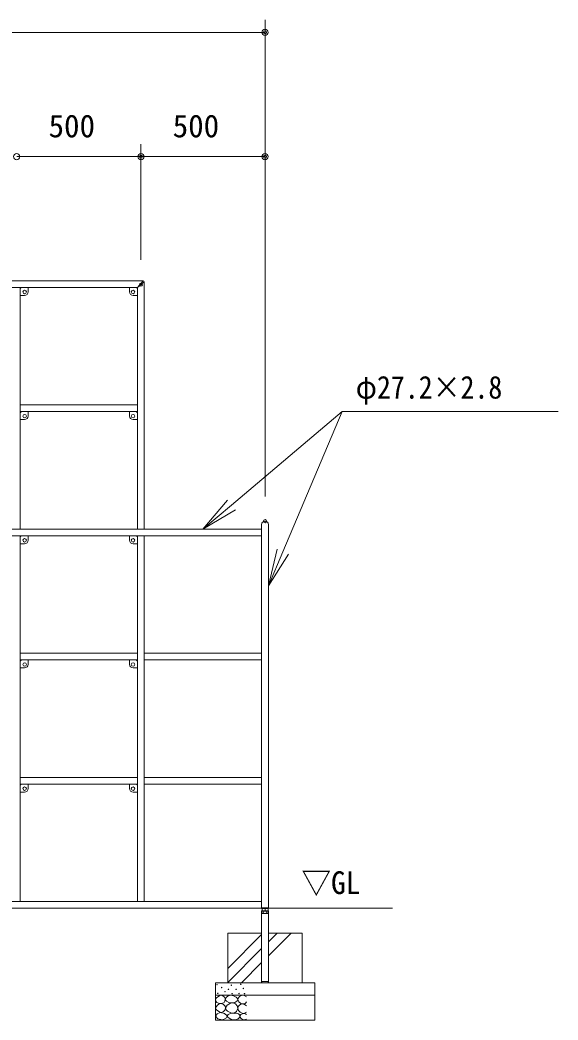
# Model space of a CAD drawing. Units: millimetres, scale not verified. Extents: x 0 to 420, y 0 to 297.
# Drawn here: x 84.9 to 128.2, y 67.4 to 148 of the extents above; entities that cross this region are included whole.
import ezdxf
from ezdxf.enums import TextEntityAlignment as Align

# ---------------------------------------------------------------- set-up
doc = ezdxf.new("R2010")
doc.units = ezdxf.units.MM
doc.header["$LTSCALE"] = 0.5
doc.header["$PDMODE"] = 32
doc.header["$PDSIZE"] = 0.25
doc.layers.add('LY_5', color=7, linetype='Continuous', lineweight=0)
doc.layers.add('LY_6', color=7, linetype='Continuous', lineweight=0)
doc.styles.add('ＭＳ ゴシック', font='')
doc.styles.get('ＭＳ ゴシック').set_extended_font_data('MS Gothic')

# ---------------------------------------------------------------- blocks, each defined once
blk = doc.blocks.new('-001-MS_2')
at = {"color": 7, "linetype": 'Continuous', "lineweight": 0}
for p, q in [((3.92, 89.34), (0.27, 83.88)), ((0.27, 83.88), (1.28, 76.29)), ((9.77, 93.38), (3.92, 89.34)), ((15.99, 96.86), (9.77, 93.38)), ((22.45, 99.4), (15.99, 96.86)), ((29.91, 96.94), (22.45, 99.4)), ((36.07, 92.11), (29.91, 96.94)), ((39.03, 87.18), (36.07, 92.11)), ((38.56, 75.54), (39.88, 81.98)), ((39.88, 81.98), (39.03, 87.18)), ((43.36, 91), (39.71, 84.09)), ((39.71, 84.09), (40.58, 80.12)), ((51.33, 96.79), (43.36, 91)), ((56.97, 98.88), (51.33, 96.79)), ((61.87, 99.49), (56.97, 98.88)), ((73.64, 97.86), (61.87, 99.49)), ((84.31, 91.65), (73.64, 97.86)), ((89.01, 86.31), (84.31, 91.65)), ((86.23, 75.46), (89.98, 81.65)), ((89.98, 81.65), (89.01, 86.31)), ((92.65, 88.94), (90.78, 82.21)), ((90.78, 82.21), (94.45, 73.44)), ((97.12, 94.25), (92.65, 88.94)), ((102.27, 97.95), (97.12, 94.25)), ((107.89, 99.64), (102.27, 97.95)), ((116.57, 98.15), (107.89, 99.64)), ((125, 93.3), (116.57, 98.15)), ((2.69, 52.66), (0.27, 45.85)), ((0.27, 45.85), (3.9, 41.03)), ((1.28, 76.29), (6.29, 69.94)), ((9.14, 59.48), (2.69, 52.66)), ((3.9, 41.03), (10.41, 36.67)), ((6.29, 69.94), (13.15, 67.35)), ((14.58, 63.66), (9.14, 59.48)), ((13.15, 67.35), (20.86, 67.08)), ((19.91, 66.45), (14.58, 63.66)), ((31.08, 63.24), (19.91, 66.45)), ((20.86, 67.08), (28.48, 67.69)), ((28.48, 67.69), (34.81, 70.25)), ((39.24, 55.99), (31.08, 63.24)), ((34.81, 70.25), (38.56, 75.54)), ((37.66, 39.2), (40.76, 47.48)), ((40.76, 47.48), (39.24, 55.99)), ((40.58, 80.12), (44.3, 75.71)), ((47.31, 59.54), (41.33, 48.68)), ((41.33, 48.68), (43.97, 41.48)), ((43.97, 41.48), (49.17, 35.16)), ((44.3, 75.71), (53.79, 70.93)), ((61.06, 67.6), (47.31, 59.54)), ((53.79, 70.93), (63.76, 69.49)), ((72.24, 68.87), (61.06, 67.6)), ((63.76, 69.49), (71.12, 69.32)), ((71.12, 69.32), (78.63, 70.84)), ((81.06, 65.44), (72.24, 68.87)), ((78.63, 70.84), (86.23, 75.46)), ((87.97, 57.29), (81.06, 65.44)), ((85.4, 34.78), (90.25, 46.52)), ((90.25, 46.52), (87.97, 57.29)), ((92.41, 54.25), (90.78, 47.04)), ((90.78, 47.04), (93.44, 38.43)), ((96.8, 60.03), (92.41, 54.25)), ((94.45, 73.44), (102.5, 67)), ((102.77, 63.87), (96.8, 60.03)), ((102.5, 67), (110.8, 64.62)), ((109.47, 65.1), (102.77, 63.87)), ((117.54, 62.64), (109.47, 65.1)), ((110.8, 64.62), (118.03, 65.73)), ((124.68, 57.18), (117.54, 62.64)), ((118.03, 65.73), (122.08, 69.11)), ((122.08, 69.11), (125, 73.65)), ((7.78, 24.5), (0.96, 15.68)), ((0.96, 15.68), (9.45, 4.41)), ((19.09, 30.52), (7.78, 24.5)), ((9.45, 4.41), (27.89, 0.3)), ((10.41, 36.67), (17.05, 32.38)), ((17.05, 32.38), (23.72, 30.33)), ((36.88, 25.89), (19.09, 30.52)), ((23.72, 30.33), (31.36, 32.78)), ((27.89, 0.3), (42.24, 6.41)), ((31.36, 32.78), (37.66, 39.2)), ((47.66, 16.78), (36.88, 25.89)), ((42.24, 6.41), (47.66, 16.78)), ((51.59, 21.5), (47.28, 16.1)), ((47.28, 16.1), (49.96, 11.42)), ((49.17, 35.16), (61.76, 28.31)), ((49.96, 11.42), (55.93, 6.91)), ((60.52, 25.56), (51.59, 21.5)), ((55.93, 6.91), (62.4, 3.07)), ((68.66, 27), (60.52, 25.56)), ((61.76, 28.31), (75.12, 27.32)), ((62.4, 3.07), (69.71, 0.69)), ((76.2, 26.37), (68.66, 27)), ((69.71, 0.69), (81.56, 0.93)), ((75.12, 27.32), (85.4, 34.78)), ((85.1, 27.83), (76.2, 26.37)), ((81.56, 0.93), (91.88, 5.02)), ((93.5, 25.29), (85.1, 27.83)), ((91.88, 5.02), (96.58, 9.83)), ((93.44, 38.43), (99.65, 31.51)), ((97.57, 20.71), (93.5, 25.29)), ((96.58, 9.83), (98.63, 15.56)), ((98.63, 15.56), (97.57, 20.71)), ((102.98, 22.43), (98.7, 15.67)), ((98.7, 15.67), (99.31, 12)), ((99.31, 12), (102.19, 7.75)), ((99.65, 31.51), (107.29, 27.64)), ((102.19, 7.75), (109.35, 2.28)), ((111.69, 26.76), (102.98, 22.43)), ((107.29, 27.64), (114.86, 26.76)), ((109.35, 2.28), (116.76, 0.46)), ((118.98, 25.96), (111.69, 26.76)), ((114.86, 26.76), (120.01, 28.2)), ((116.76, 0.46), (121.06, 1.51)), ((125, 22.64), (118.98, 25.96)), ((120.01, 28.2), (124.68, 30.88)), ((121.06, 1.51), (125, 3.63))]:
    blk.add_line(p, q, dxfattribs=at)
for centre in [(6.61, 142.18), (25.62, 130.77), (52.55, 123.48), (63.96, 139.96), (83.5, 123.55), (102.42, 144.09), (112.42, 127.06), (9.77, 107.32), (38.61, 113.98), (67.44, 106.37), (95.12, 106.52), (117.28, 105.98)]:
    blk.add_circle(centre, 1, dxfattribs=at)
blk = doc.blocks.new('-012-_DOTBLANK')
at = {"color": 7, "linetype": 'Continuous', "lineweight": 0}
blk.add_line((-0.5, 0), (-1, 0), dxfattribs=at)
blk.add_circle((0, 0), 0.5, dxfattribs=at)
blk = doc.blocks.new('-002-_U2')
at = {"color": 7, "linetype": 'Continuous', "lineweight": 0}
for p, q in [((-1, 0.1667), (0, 0)), ((0, 0), (-1, 0)), ((-1, -0.1667), (0, 0))]:
    blk.add_line(p, q, dxfattribs=at)

msp = doc.modelspace()

# ---------------------------------------------------------------- linework, layer by layer
at = {"layer": 'LY_5'}
for p, q in [((94.7706, 126.9679), (74.4266, 126.9679)), ((94.8706, 126.8679), (94.8706, 116.9679)), ((94.3266, 126.4239), (74.8706, 126.4239)), ((84.8706, 126.4239), (84.8706, 116.9679)), ((84.8706, 126.3156), (84.8706, 125.8039)), ((84.9648, 126.418), (84.8765, 126.3297)), ((85.2306, 125.7839), (84.8906, 125.7839)), ((85.4906, 126.4239), (84.9789, 126.4239)), ((85.5106, 126.4039), (85.5106, 126.0639)), ((93.6866, 126.4039), (93.6866, 126.0639)), ((93.7066, 126.4239), (94.2183, 126.4239)), ((93.9666, 125.7839), (94.3066, 125.7839)), ((94.2325, 126.418), (94.3208, 126.3297)), ((94.3266, 126.4239), (94.3266, 116.9679)), ((94.3266, 126.3156), (94.3266, 125.8039)), ((84.8706, 106.9679), (84.8706, 116.9679)), ((94.3266, 116.9679), (84.8706, 116.9679)), ((94.3266, 106.9679), (94.3266, 116.9679)), ((94.8706, 106.9679), (94.8706, 116.9679)), ((94.3266, 116.4239), (84.8706, 116.4239)), ((84.8706, 116.3156), (84.8706, 115.8039)), ((84.9648, 116.418), (84.8765, 116.3297)), ((85.4906, 116.4239), (84.9789, 116.4239)), ((85.5106, 116.4039), (85.5106, 116.0639)), ((93.6866, 116.4039), (93.6866, 116.0639)), ((93.7066, 116.4239), (94.2183, 116.4239)), ((94.2325, 116.418), (94.3208, 116.3297)), ((94.3266, 116.3156), (94.3266, 115.8039)), ((85.2306, 115.7839), (84.8906, 115.7839)), ((93.9666, 115.7839), (94.3066, 115.7839)), ((104.3266, 76.4619), (104.3266, 107.3279)), ((104.8706, 76.4619), (104.8706, 107.3279)), ((104.3266, 106.9679), (64.8706, 106.9679)), ((104.3266, 106.4239), (64.8706, 106.4239)), ((94.3266, 106.9679), (84.8706, 106.9679)), ((84.8706, 76.9679), (84.8706, 106.4239)), ((84.8706, 76.9679), (84.8706, 106.4239)), ((94.3266, 106.4239), (84.8706, 106.4239)), ((84.8706, 106.3156), (84.8706, 105.8039)), ((84.9648, 106.418), (84.8765, 106.3297)), ((85.4906, 106.4239), (84.9789, 106.4239)), ((85.5106, 106.4039), (85.5106, 106.0639)), ((93.6866, 106.4039), (93.6866, 106.0639)), ((93.7066, 106.4239), (94.2183, 106.4239)), ((94.2325, 106.418), (94.3208, 106.3297)), ((94.3266, 76.9679), (94.3266, 106.4239)), ((94.3266, 76.9679), (94.3266, 106.4239)), ((94.3266, 106.3156), (94.3266, 105.8039)), ((104.3266, 106.9679), (94.8706, 106.9679)), ((94.8706, 76.9679), (94.8706, 106.4239)), ((104.3266, 106.4239), (94.8706, 106.4239)), ((94.8706, 76.9679), (94.8706, 106.4239)), ((85.2306, 105.7839), (84.8906, 105.7839)), ((93.9666, 105.7839), (94.3066, 105.7839)), ((94.3266, 96.9679), (84.8706, 96.9679)), ((94.3266, 96.9679), (84.8706, 96.9679)), ((104.3266, 96.9679), (94.8706, 96.9679)), ((104.3266, 96.9679), (94.8706, 96.9679)), ((94.3266, 96.4239), (84.8706, 96.4239)), ((94.3266, 96.4239), (84.8706, 96.4239)), ((84.8706, 96.3156), (84.8706, 95.8039)), ((84.9648, 96.418), (84.8765, 96.3297)), ((85.4906, 96.4239), (84.9789, 96.4239)), ((85.5106, 96.4039), (85.5106, 96.0639)), ((93.6866, 96.4039), (93.6866, 96.0639)), ((93.7066, 96.4239), (94.2183, 96.4239)), ((94.2325, 96.418), (94.3208, 96.3297)), ((94.3266, 96.3156), (94.3266, 95.8039)), ((104.3266, 96.4239), (94.8706, 96.4239)), ((104.3266, 96.4239), (94.8706, 96.4239)), ((85.2306, 95.7839), (84.8906, 95.7839)), ((93.9666, 95.7839), (94.3066, 95.7839)), ((94.3266, 86.9679), (84.8706, 86.9679)), ((94.3266, 86.9679), (84.8706, 86.9679)), ((94.3266, 86.4239), (84.8706, 86.4239)), ((94.3266, 86.4239), (84.8706, 86.4239)), ((84.8706, 86.3156), (84.8706, 85.8039)), ((84.9648, 86.418), (84.8765, 86.3297)), ((85.4906, 86.4239), (84.9789, 86.4239)), ((85.5106, 86.4039), (85.5106, 86.0639)), ((93.6866, 86.4039), (93.6866, 86.0639)), ((93.7066, 86.4239), (94.2183, 86.4239)), ((94.2325, 86.418), (94.3208, 86.3297)), ((94.3266, 86.3156), (94.3266, 85.8039)), ((104.3266, 86.9679), (94.8706, 86.9679)), ((104.3266, 86.9679), (94.8706, 86.9679)), ((104.3266, 86.4239), (94.8706, 86.4239)), ((104.3266, 86.4239), (94.8706, 86.4239)), ((85.2306, 85.7839), (84.8906, 85.7839)), ((93.9666, 85.7839), (94.3066, 85.7839)), ((104.3266, 76.9679), (64.8706, 76.9679)), ((104.3266, 76.9679), (64.8706, 76.9679)), ((60.5986, 76.4239), (114.8706, 76.4239)), ((104.3266, 76.4239), (64.8706, 76.4239)), ((104.3266, 76.4239), (64.8706, 76.4239)), ((104.3215, 76.2159), (104.3215, 76.0431)), ((104.3215, 76.2159), (104.8757, 76.2159)), ((104.3215, 76.0431), (104.3686, 76.0159)), ((104.8706, 76.4619), (104.3266, 76.4619)), ((104.3266, 76.0159), (104.3266, 70.5199)), ((104.3266, 76.0159), (104.8706, 76.0159)), ((104.3586, 76.4619), (104.8386, 76.4619)), ((104.3586, 76.4619), (104.3586, 76.2076)), ((104.3586, 76.2076), (104.3686, 76.2019)), ((104.3686, 76.2019), (104.8286, 76.2019)), ((104.8286, 76.0159), (104.3686, 76.0159)), ((104.46, 76.2159), (104.46, 76.0431)), ((104.5986, 76.4619), (104.5986, 76.2291)), ((104.7372, 76.2159), (104.7372, 76.0431)), ((104.8386, 76.2076), (104.8286, 76.2019)), ((104.8757, 76.0431), (104.8286, 76.0159)), ((104.8386, 76.4619), (104.8386, 76.2076)), ((104.8706, 76.0159), (104.8706, 70.5199)), ((104.8757, 76.2159), (104.8757, 76.0431)), ((101.5986, 74.4239), (104.3266, 74.4239)), ((101.5986, 74.4239), (101.5986, 70.4239)), ((101.5986, 71.5767), (104.3266, 74.3047)), ((104.8706, 74.4239), (107.5986, 74.4239)), ((107.5986, 74.4239), (107.5986, 70.4239)), ((101.5986, 70.4542), (104.3266, 73.1822)), ((102.6908, 70.4239), (104.3266, 72.0597)), ((100.5986, 70.4239), (108.5986, 70.4239)), ((100.5986, 70.4239), (100.5986, 67.4279)), ((104.8706, 70.5199), (104.3266, 70.5199)), ((108.5986, 70.4239), (108.5986, 67.4279)), ((100.5986, 69.4239), (108.5986, 69.4239)), ((100.5986, 67.4279), (108.5986, 67.4279))]:
    msp.add_line(p, q, dxfattribs=at)
at = {"layer": 'LY_5', "color": 2, "lineweight": 18}
for p, q in [((94.7706, 126.9679), (94.3266, 126.4239)), ((94.3266, 126.4239), (94.8706, 126.8679)), ((104.3266, 76.4159), (104.3266, 76.4619)), ((104.8706, 76.4159), (104.3266, 76.4159)), ((104.8706, 76.4159), (104.8706, 76.4619)), ((104.3266, 70.5199), (104.8706, 70.5199)), ((104.3266, 70.5199), (104.3266, 70.4799)), ((104.3866, 70.4199), (104.8106, 70.4199)), ((104.8706, 70.5199), (104.8706, 70.4799))]:
    msp.add_line(p, q, dxfattribs=at)
at = {"layer": 'LY_5'}
for centre in [(85.2306, 126.0639), (93.9666, 126.0639), (85.2306, 116.0639), (93.9666, 116.0639), (85.2306, 106.0639), (93.9666, 106.0639), (85.2306, 96.0639), (93.9666, 96.0639), (85.2306, 86.0639), (93.9666, 86.0639)]:
    msp.add_circle(centre, 0.14, dxfattribs=at)
for centre, radius, start, end in [((94.7706, 126.8679), 0.1, 0, 90), ((84.8906, 126.3156), 0.02, 135, 180), ((84.8906, 125.8039), 0.02, 180, 270), ((84.9789, 126.4039), 0.02, 90, 135), ((85.2306, 126.0639), 0.28, 270, 0), ((85.4906, 126.4039), 0.02, 0, 90), ((93.7066, 126.4039), 0.02, 90, 180), ((93.9666, 126.0639), 0.28, 180, 270), ((94.2183, 126.4039), 0.02, 45, 90), ((94.3066, 125.8039), 0.02, 270, 0), ((94.3066, 126.3156), 0.02, 0, 45), ((84.8906, 116.3156), 0.02, 135, 180), ((84.9789, 116.4039), 0.02, 90, 135), ((85.2306, 116.0639), 0.28, 270, 0), ((85.4906, 116.4039), 0.02, 0, 90), ((93.7066, 116.4039), 0.02, 90, 180), ((93.9666, 116.0639), 0.28, 180, 270), ((94.2183, 116.4039), 0.02, 45, 90), ((94.3066, 116.3156), 0.02, 0, 45), ((84.8906, 115.8039), 0.02, 180, 270), ((94.3066, 115.8039), 0.02, 270, 0), ((104.5986, 107.3279), 0.272, 0, 180), ((84.8906, 106.3156), 0.02, 135, 180), ((84.9789, 106.4039), 0.02, 90, 135), ((85.4906, 106.4039), 0.02, 0, 90), ((93.7066, 106.4039), 0.02, 90, 180), ((94.2183, 106.4039), 0.02, 45, 90), ((94.3066, 106.3156), 0.02, 0, 45), ((84.8906, 105.8039), 0.02, 180, 270), ((85.2306, 106.0639), 0.28, 270, 0), ((93.9666, 106.0639), 0.28, 180, 270), ((94.3066, 105.8039), 0.02, 270, 0), ((84.8906, 96.3156), 0.02, 135, 180), ((84.9789, 96.4039), 0.02, 90, 135), ((85.2306, 96.0639), 0.28, 270, 0), ((85.4906, 96.4039), 0.02, 0, 90), ((93.7066, 96.4039), 0.02, 90, 180), ((93.9666, 96.0639), 0.28, 180, 270), ((94.2183, 96.4039), 0.02, 45, 90), ((94.3066, 96.3156), 0.02, 0, 45), ((84.8906, 95.8039), 0.02, 180, 270), ((94.3066, 95.8039), 0.02, 270, 0), ((84.8906, 86.3156), 0.02, 135, 180), ((84.9789, 86.4039), 0.02, 90, 135), ((85.4906, 86.4039), 0.02, 0, 90), ((93.7066, 86.4039), 0.02, 90, 180), ((94.2183, 86.4039), 0.02, 45, 90), ((94.3066, 86.3156), 0.02, 0, 45), ((84.8906, 85.8039), 0.02, 180, 270), ((85.2306, 86.0639), 0.28, 270, 0), ((93.9666, 86.0639), 0.28, 180, 270), ((94.3066, 85.8039), 0.02, 270, 0), ((104.3908, 76.1631), 0.1386, 240.00001, 299.99999), ((104.4786, 76.5542), 0.3466, 249.74445, 290.25555), ((104.5986, 76.3823), 0.3664, 247.78075, 292.21925), ((104.7186, 76.5542), 0.3466, 249.74445, 290.25555), ((104.8065, 76.1631), 0.1386, 240.00001, 299.99999)]:
    msp.add_arc(centre, radius, start, end, dxfattribs=at)
at = {"layer": 'LY_5', "color": 2, "lineweight": 18}
for centre, start, end in [((104.3866, 70.4799), 180, 270), ((104.8106, 70.4799), 270, 0)]:
    msp.add_arc(centre, 0.06, start, end, dxfattribs=at)
at = {"layer": 'LY_6'}
for p, q in [((104.5986, 109.5999), (104.5986, 147.9679)), ((64.5986, 146.9679), (104.5986, 146.9679)), ((94.5986, 128.6459), (94.5986, 137.9679)), ((94.5986, 128.6459), (94.5986, 137.9679)), ((104.5986, 109.5999), (104.5986, 137.9679)), ((84.5986, 136.9679), (94.5986, 136.9679)), ((94.5986, 136.9679), (104.5986, 136.9679)), ((101.8913, 108.9027), (110.8033, 116.4239)), ((106.0383, 105.1473), (110.8033, 116.4239)), ((110.8033, 116.4239), (111.8033, 116.4239)), ((111.8033, 116.4239), (128.1987, 116.4239)), ((104.8706, 72.6037), (106.6908, 74.4239)), ((104.8706, 73.7262), (105.5683, 74.4239))]:
    msp.add_line(p, q, dxfattribs=at)
for p in [(104.5986, 146.9679), (94.5986, 136.9679), (104.5986, 136.9679), (94.5986, 126.6459), (94.5986, 126.6459), (104.5986, 107.5999), (104.5986, 107.5999)]:
    msp.add_point(p, dxfattribs=at)

# ---------------------------------------------------------------- block references
at = {"layer": 'LY_5', "xscale": 0.02, "yscale": 0.02}
msp.add_blockref('-001-MS_2', (100.5986, 67.4279), dxfattribs=at)
at = {"layer": 'LY_6', "xscale": 0.5, "yscale": 0.5}
for p in [(104.5986, 146.9679), (94.5986, 136.9679), (104.5986, 136.9679)]:
    msp.add_blockref('-012-_DOTBLANK', p, dxfattribs=at)
at = {"layer": 'LY_6'}
for name, p, xscale, yscale, rotation in [('-012-_DOTBLANK', (84.5986, 136.9679), 0.5, 0.5, 180), ('-012-_DOTBLANK', (94.5986, 136.9679), 0.5, 0.5, 180), ('-002-_U2', (99.5986, 106.9679), 3, 3, 220.16222), ('-002-_U2', (104.8706, 102.3838), 3, 3, 247.09341)]:
    msp.add_blockref(name, p, dxfattribs=dict(at, xscale=xscale, yscale=yscale, rotation=rotation))

# ---------------------------------------------------------------- texts
at = {"layer": 'LY_6', "style": 'ＭＳ ゴシック'}
for p in [(87.1616, 137.9679), (97.1616, 137.9679)]:
    msp.add_text('500', height=1.833, dxfattribs=at).set_placement(p, align=Align.BOTTOM_LEFT)
for s, width, p in [('φ27.2×2.8', 0.9, (111.9055, 116.9239)), ('▽GL', 0.95, (107.5389, 77.0239))]:
    msp.add_text(s, height=1.833, dxfattribs=dict(at, width=width)).set_placement(p, align=Align.BOTTOM_LEFT)

doc.saveas('drawing.dxf')
